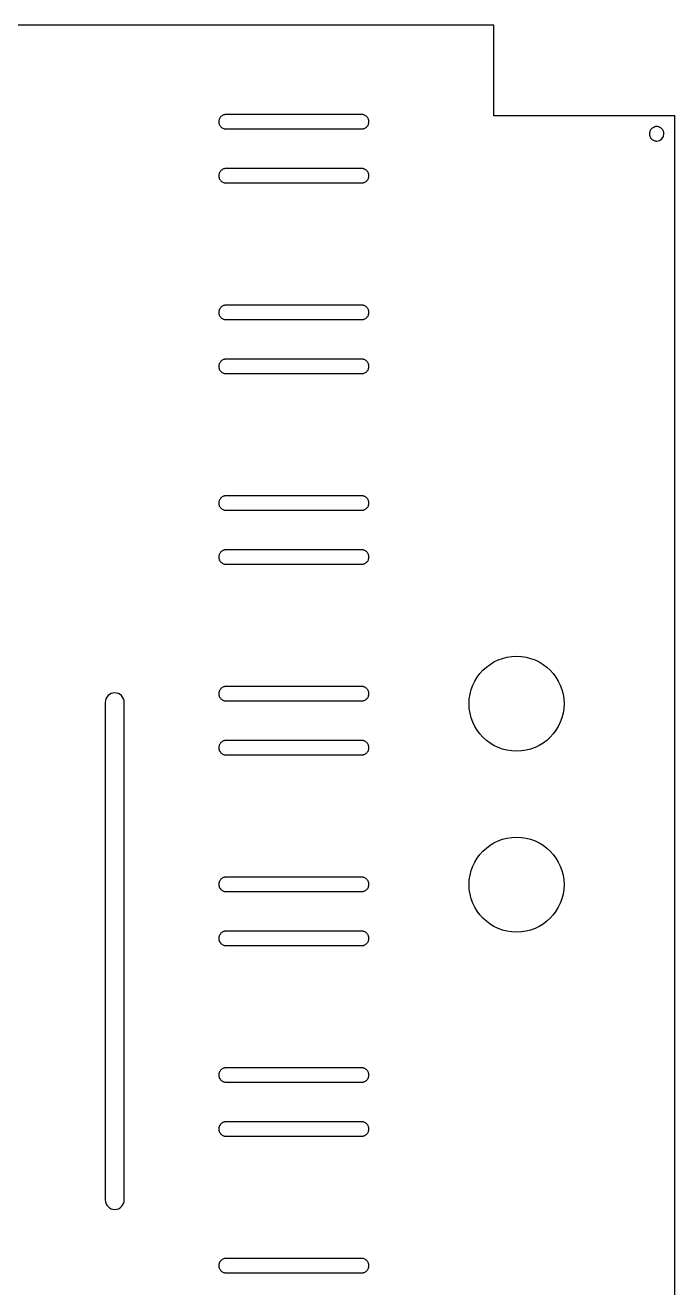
# Model space of a CAD drawing. Header units: millimetres. Extents: x 0 to 691, y 0 to 550.
# Drawn here: x 547.3 to 691, y 270.9 to 550 of the extents above; entities that cross this region are included whole.
import ezdxf

# ---------------------------------------------------------------- set-up
doc = ezdxf.new("R2010")
doc.units = ezdxf.units.MM

msp = doc.modelspace()

# ---------------------------------------------------------------- linework, layer by layer
at = {"color": 7, "linetype": 'Continuous', "lineweight": 25}
for p, q in [((651, 550), (20, 550)), ((651, 530), (651, 550)), ((621.74, 530.27), (591.74, 530.27)), ((691, 530), (651, 530)), ((691, 0), (691, 530)), ((591.74, 527.07), (621.74, 527.07)), ((621.74, 518.33), (591.74, 518.33)), ((591.74, 515.13), (621.74, 515.13)), ((621.74, 488.12), (591.74, 488.12)), ((591.74, 484.92), (621.74, 484.92)), ((621.74, 476.18), (591.74, 476.18)), ((591.74, 472.98), (621.74, 472.98)), ((621.74, 445.97), (591.74, 445.97)), ((591.74, 442.77), (621.74, 442.77)), ((621.74, 434.03), (591.74, 434.03)), ((591.74, 430.83), (621.74, 430.83)), ((621.74, 403.82), (591.74, 403.82)), ((565.01, 400.3), (565.01, 290.3)), ((569.21, 290.3), (569.21, 400.3)), ((591.74, 400.62), (621.74, 400.62)), ((621.74, 391.88), (591.74, 391.88)), ((591.74, 388.68), (621.74, 388.68)), ((621.74, 361.67), (591.74, 361.67)), ((591.74, 358.47), (621.74, 358.47)), ((621.74, 349.73), (591.74, 349.73)), ((591.74, 346.53), (621.74, 346.53)), ((621.74, 319.52), (591.74, 319.52)), ((591.74, 316.32), (621.74, 316.32)), ((621.74, 307.58), (591.74, 307.58)), ((591.74, 304.38), (621.74, 304.38)), ((621.74, 277.37), (591.74, 277.37)), ((591.74, 274.17), (621.74, 274.17))]:
    msp.add_line(p, q, dxfattribs=at)
for centre in [(656, 400), (656, 360)]:
    msp.add_circle(centre, 10.5, dxfattribs=at)
for centre, radius, start, end in [((687, 526), 1.6, 270, 0), ((567.11, 400.3), 2.1, 360, 180), ((567.11, 290.3), 2.1, 180, 360)]:
    msp.add_arc(centre, radius, start, end, dxfattribs=at)
for points, knots in [([(591.74, 530.27), (591.7, 530.27), (591.61, 530.27), (591.5, 530.25), (591.38, 530.23), (591.26, 530.2), (591.08, 530.14), (590.85, 530.02), (590.6, 529.81), (590.39, 529.55), (590.26, 529.3), (590.18, 529.07), (590.14, 528.87), (590.14, 528.74), (590.14, 528.67)], [0, 0, 0, 0, 0.04829, 0.096178, 0.143939, 0.19185, 0.240186, 0.370048, 0.500049, 0.629915, 0.759912, 0.840127, 0.919728, 1, 1, 1, 1]), ([(590.14, 528.67), (590.14, 528.63), (590.14, 528.55), (590.15, 528.43), (590.17, 528.31), (590.21, 528.19), (590.27, 528.02), (590.39, 527.78), (590.6, 527.53), (590.85, 527.32), (591.11, 527.19), (591.34, 527.12), (591.53, 527.08), (591.67, 527.07), (591.74, 527.07)], [0, 0, 0, 0, 0.048293, 0.096182, 0.143943, 0.191853, 0.240187, 0.370052, 0.500049, 0.629911, 0.759912, 0.840123, 0.919725, 1, 1, 1, 1]), ([(623.34, 528.67), (623.33, 528.71), (623.33, 528.79), (623.32, 528.91), (623.3, 529.03), (623.27, 529.14), (623.2, 529.32), (623.08, 529.55), (622.87, 529.81), (622.62, 530.02), (622.37, 530.15), (622.13, 530.22), (621.94, 530.26), (621.8, 530.27), (621.74, 530.27)], [0, 0, 0, 0, 0.048293, 0.096182, 0.143943, 0.191853, 0.240187, 0.370052, 0.500049, 0.629911, 0.759912, 0.840123, 0.919725, 1, 1, 1, 1]), ([(621.74, 527.07), (621.78, 527.07), (621.86, 527.07), (621.98, 527.09), (622.09, 527.11), (622.21, 527.14), (622.39, 527.2), (622.62, 527.32), (622.87, 527.53), (623.08, 527.78), (623.21, 528.04), (623.29, 528.27), (623.33, 528.47), (623.33, 528.6), (623.34, 528.67)], [0, 0, 0, 0, 0.04829, 0.096178, 0.143939, 0.19185, 0.240186, 0.370048, 0.500049, 0.629915, 0.759912, 0.840127, 0.919728, 1, 1, 1, 1]), ([(687, 527.6), (686.96, 527.6), (686.88, 527.6), (686.76, 527.58), (686.64, 527.56), (686.52, 527.53), (686.35, 527.47), (686.11, 527.35), (685.86, 527.14), (685.65, 526.88), (685.52, 526.63), (685.45, 526.4), (685.41, 526.2), (685.4, 526.07), (685.4, 526)], [0, 0, 0, 0, 0.0482902, 0.0961782, 0.1439392, 0.1918504, 0.2401865, 0.3700481, 0.5000492, 0.6299148, 0.7599118, 0.8401267, 0.9197283, 1, 1, 1, 1]), ([(688.6, 526), (688.6, 526.04), (688.6, 526.12), (688.58, 526.24), (688.56, 526.36), (688.53, 526.48), (688.47, 526.65), (688.35, 526.88), (688.14, 527.14), (687.89, 527.35), (687.63, 527.48), (687.4, 527.55), (687.2, 527.59), (687.07, 527.6), (687, 527.6)], [0, 0, 0, 0, 0.048293, 0.096182, 0.143943, 0.191853, 0.240187, 0.370052, 0.500049, 0.629911, 0.759912, 0.840123, 0.919725, 1, 1, 1, 1]), ([(685.4, 526), (685.4, 525.96), (685.4, 525.88), (685.42, 525.76), (685.44, 525.64), (685.47, 525.52), (685.53, 525.35), (685.65, 525.12), (685.86, 524.86), (686.11, 524.65), (686.37, 524.52), (686.6, 524.45), (686.8, 524.41), (686.93, 524.4), (687, 524.4)], [0, 0, 0, 0, 0.0482928, 0.0961822, 0.1439431, 0.191853, 0.2401866, 0.3700522, 0.5000492, 0.6299107, 0.7599117, 0.8401231, 0.9197247, 1, 1, 1, 1]), ([(591.74, 518.33), (591.7, 518.33), (591.61, 518.33), (591.5, 518.31), (591.38, 518.29), (591.26, 518.26), (591.08, 518.2), (590.85, 518.08), (590.6, 517.87), (590.39, 517.62), (590.26, 517.36), (590.18, 517.13), (590.14, 516.93), (590.14, 516.8), (590.14, 516.73)], [0, 0, 0, 0, 0.04829, 0.096178, 0.143939, 0.19185, 0.240186, 0.370048, 0.500049, 0.629915, 0.759912, 0.840127, 0.919728, 1, 1, 1, 1]), ([(590.14, 516.73), (590.14, 516.69), (590.14, 516.61), (590.15, 516.49), (590.17, 516.37), (590.21, 516.26), (590.27, 516.08), (590.39, 515.85), (590.6, 515.59), (590.85, 515.38), (591.11, 515.25), (591.34, 515.18), (591.53, 515.14), (591.67, 515.13), (591.74, 515.13)], [0, 0, 0, 0, 0.048293, 0.096182, 0.143943, 0.191853, 0.240187, 0.370052, 0.500049, 0.629911, 0.759912, 0.840123, 0.919725, 1, 1, 1, 1]), ([(623.34, 516.73), (623.33, 516.77), (623.33, 516.85), (623.32, 516.97), (623.3, 517.09), (623.27, 517.21), (623.2, 517.38), (623.08, 517.62), (622.87, 517.87), (622.62, 518.08), (622.37, 518.21), (622.13, 518.28), (621.94, 518.32), (621.8, 518.33), (621.74, 518.33)], [0, 0, 0, 0, 0.048293, 0.096182, 0.143943, 0.191853, 0.240187, 0.370052, 0.500049, 0.629911, 0.759912, 0.840123, 0.919725, 1, 1, 1, 1]), ([(621.74, 515.13), (621.78, 515.13), (621.86, 515.13), (621.98, 515.15), (622.09, 515.17), (622.21, 515.2), (622.39, 515.26), (622.62, 515.38), (622.87, 515.59), (623.08, 515.85), (623.21, 516.1), (623.29, 516.33), (623.33, 516.53), (623.33, 516.66), (623.34, 516.73)], [0, 0, 0, 0, 0.04829, 0.096178, 0.143939, 0.19185, 0.240186, 0.370048, 0.500049, 0.629915, 0.759912, 0.840127, 0.919728, 1, 1, 1, 1]), ([(591.74, 488.12), (591.7, 488.12), (591.61, 488.12), (591.5, 488.1), (591.38, 488.08), (591.26, 488.05), (591.08, 487.99), (590.85, 487.87), (590.6, 487.66), (590.39, 487.4), (590.26, 487.15), (590.18, 486.92), (590.14, 486.72), (590.14, 486.59), (590.14, 486.52)], [0, 0, 0, 0, 0.04829, 0.096178, 0.143939, 0.19185, 0.240186, 0.370048, 0.500049, 0.629915, 0.759912, 0.840127, 0.919728, 1, 1, 1, 1]), ([(590.14, 486.52), (590.14, 486.48), (590.14, 486.4), (590.15, 486.28), (590.17, 486.16), (590.21, 486.04), (590.27, 485.87), (590.39, 485.63), (590.6, 485.38), (590.85, 485.17), (591.11, 485.04), (591.34, 484.97), (591.53, 484.93), (591.67, 484.92), (591.74, 484.92)], [0, 0, 0, 0, 0.048293, 0.096182, 0.143943, 0.191853, 0.240187, 0.370052, 0.500049, 0.629911, 0.759912, 0.840123, 0.919725, 1, 1, 1, 1]), ([(623.34, 486.52), (623.33, 486.56), (623.33, 486.64), (623.32, 486.76), (623.3, 486.88), (623.27, 486.99), (623.2, 487.17), (623.08, 487.4), (622.87, 487.66), (622.62, 487.87), (622.37, 488), (622.13, 488.07), (621.94, 488.11), (621.8, 488.12), (621.74, 488.12)], [0, 0, 0, 0, 0.0482928, 0.0961822, 0.1439431, 0.191853, 0.2401866, 0.3700522, 0.5000492, 0.6299107, 0.7599117, 0.8401231, 0.9197247, 1, 1, 1, 1]), ([(621.74, 484.92), (621.78, 484.92), (621.86, 484.92), (621.98, 484.94), (622.09, 484.96), (622.21, 484.99), (622.39, 485.05), (622.62, 485.17), (622.87, 485.38), (623.08, 485.63), (623.21, 485.89), (623.29, 486.12), (623.33, 486.32), (623.33, 486.45), (623.34, 486.52)], [0, 0, 0, 0, 0.04829, 0.096178, 0.143939, 0.19185, 0.240186, 0.370048, 0.500049, 0.629915, 0.759912, 0.840127, 0.919728, 1, 1, 1, 1]), ([(591.74, 476.18), (591.7, 476.18), (591.61, 476.18), (591.5, 476.16), (591.38, 476.14), (591.26, 476.11), (591.08, 476.05), (590.85, 475.93), (590.6, 475.72), (590.39, 475.47), (590.26, 475.21), (590.18, 474.98), (590.14, 474.78), (590.14, 474.65), (590.14, 474.58)], [0, 0, 0, 0, 0.04829, 0.096178, 0.143939, 0.19185, 0.240186, 0.370048, 0.500049, 0.629915, 0.759912, 0.840127, 0.919728, 1, 1, 1, 1]), ([(590.14, 474.58), (590.14, 474.54), (590.14, 474.46), (590.15, 474.34), (590.17, 474.22), (590.21, 474.11), (590.27, 473.93), (590.39, 473.7), (590.6, 473.44), (590.85, 473.23), (591.11, 473.1), (591.34, 473.03), (591.53, 472.99), (591.67, 472.98), (591.74, 472.98)], [0, 0, 0, 0, 0.048293, 0.096182, 0.143943, 0.191853, 0.240187, 0.370052, 0.500049, 0.629911, 0.759912, 0.840123, 0.919725, 1, 1, 1, 1]), ([(623.34, 474.58), (623.33, 474.62), (623.33, 474.7), (623.32, 474.82), (623.3, 474.94), (623.27, 475.06), (623.2, 475.23), (623.08, 475.47), (622.87, 475.72), (622.62, 475.93), (622.37, 476.06), (622.13, 476.13), (621.94, 476.17), (621.8, 476.18), (621.74, 476.18)], [0, 0, 0, 0, 0.048293, 0.096182, 0.143943, 0.191853, 0.240187, 0.370052, 0.500049, 0.629911, 0.759912, 0.840123, 0.919725, 1, 1, 1, 1]), ([(621.74, 472.98), (621.78, 472.98), (621.86, 472.98), (621.98, 473), (622.09, 473.02), (622.21, 473.05), (622.39, 473.11), (622.62, 473.23), (622.87, 473.44), (623.08, 473.7), (623.21, 473.95), (623.29, 474.18), (623.33, 474.38), (623.33, 474.51), (623.34, 474.58)], [0, 0, 0, 0, 0.04829, 0.096178, 0.143939, 0.19185, 0.240186, 0.370048, 0.500049, 0.629915, 0.759912, 0.840127, 0.919728, 1, 1, 1, 1]), ([(591.74, 445.97), (591.7, 445.97), (591.61, 445.97), (591.5, 445.95), (591.38, 445.93), (591.26, 445.9), (591.08, 445.84), (590.85, 445.72), (590.6, 445.51), (590.39, 445.25), (590.26, 445), (590.18, 444.77), (590.14, 444.57), (590.14, 444.44), (590.14, 444.37)], [0, 0, 0, 0, 0.04829, 0.096178, 0.143939, 0.19185, 0.240186, 0.370048, 0.500049, 0.629915, 0.759912, 0.840127, 0.919728, 1, 1, 1, 1]), ([(590.14, 444.37), (590.14, 444.33), (590.14, 444.25), (590.15, 444.13), (590.17, 444.01), (590.21, 443.89), (590.27, 443.72), (590.39, 443.48), (590.6, 443.23), (590.85, 443.02), (591.11, 442.89), (591.34, 442.82), (591.53, 442.78), (591.67, 442.77), (591.74, 442.77)], [0, 0, 0, 0, 0.0482928, 0.0961822, 0.1439431, 0.191853, 0.2401866, 0.3700522, 0.5000492, 0.6299107, 0.7599117, 0.8401231, 0.9197247, 1, 1, 1, 1]), ([(623.34, 444.37), (623.33, 444.41), (623.33, 444.49), (623.32, 444.61), (623.3, 444.73), (623.27, 444.84), (623.2, 445.02), (623.08, 445.25), (622.87, 445.51), (622.62, 445.72), (622.37, 445.85), (622.13, 445.92), (621.94, 445.96), (621.8, 445.97), (621.74, 445.97)], [0, 0, 0, 0, 0.048293, 0.096182, 0.143943, 0.191853, 0.240187, 0.370052, 0.500049, 0.629911, 0.759912, 0.840123, 0.919725, 1, 1, 1, 1]), ([(621.74, 442.77), (621.78, 442.77), (621.86, 442.77), (621.98, 442.79), (622.09, 442.81), (622.21, 442.84), (622.39, 442.9), (622.62, 443.02), (622.87, 443.23), (623.08, 443.48), (623.21, 443.74), (623.29, 443.97), (623.33, 444.17), (623.33, 444.3), (623.34, 444.37)], [0, 0, 0, 0, 0.04829, 0.096178, 0.143939, 0.19185, 0.240186, 0.370048, 0.500049, 0.629915, 0.759912, 0.840127, 0.919728, 1, 1, 1, 1]), ([(591.74, 434.03), (591.7, 434.03), (591.61, 434.03), (591.5, 434.01), (591.38, 433.99), (591.26, 433.96), (591.08, 433.9), (590.85, 433.78), (590.6, 433.57), (590.39, 433.32), (590.26, 433.06), (590.18, 432.83), (590.14, 432.63), (590.14, 432.5), (590.14, 432.43)], [0, 0, 0, 0, 0.04829, 0.096178, 0.143939, 0.19185, 0.240186, 0.370048, 0.500049, 0.629915, 0.759912, 0.840127, 0.919728, 1, 1, 1, 1]), ([(623.34, 432.43), (623.33, 432.47), (623.33, 432.55), (623.32, 432.67), (623.3, 432.79), (623.27, 432.91), (623.2, 433.08), (623.08, 433.32), (622.87, 433.57), (622.62, 433.78), (622.37, 433.91), (622.13, 433.98), (621.94, 434.02), (621.8, 434.03), (621.74, 434.03)], [0, 0, 0, 0, 0.048293, 0.096182, 0.143943, 0.191853, 0.240187, 0.370052, 0.500049, 0.629911, 0.759912, 0.840123, 0.919725, 1, 1, 1, 1]), ([(590.14, 432.43), (590.14, 432.39), (590.14, 432.31), (590.15, 432.19), (590.17, 432.07), (590.21, 431.96), (590.27, 431.78), (590.39, 431.55), (590.6, 431.29), (590.85, 431.08), (591.11, 430.95), (591.34, 430.88), (591.53, 430.84), (591.67, 430.83), (591.74, 430.83)], [0, 0, 0, 0, 0.048293, 0.096182, 0.143943, 0.191853, 0.240187, 0.370052, 0.500049, 0.629911, 0.759912, 0.840123, 0.919725, 1, 1, 1, 1]), ([(621.74, 430.83), (621.78, 430.83), (621.86, 430.83), (621.98, 430.85), (622.09, 430.87), (622.21, 430.9), (622.39, 430.96), (622.62, 431.08), (622.87, 431.29), (623.08, 431.55), (623.21, 431.8), (623.29, 432.03), (623.33, 432.23), (623.33, 432.36), (623.34, 432.43)], [0, 0, 0, 0, 0.04829, 0.096178, 0.143939, 0.19185, 0.240186, 0.370048, 0.500049, 0.629915, 0.759912, 0.840127, 0.919728, 1, 1, 1, 1]), ([(591.74, 403.82), (591.7, 403.82), (591.61, 403.82), (591.5, 403.8), (591.38, 403.78), (591.26, 403.75), (591.08, 403.69), (590.85, 403.57), (590.6, 403.36), (590.39, 403.1), (590.26, 402.85), (590.18, 402.62), (590.14, 402.42), (590.14, 402.29), (590.14, 402.22)], [0, 0, 0, 0, 0.04829, 0.096178, 0.143939, 0.19185, 0.240186, 0.370048, 0.500049, 0.629915, 0.759912, 0.840127, 0.919728, 1, 1, 1, 1]), ([(590.14, 402.22), (590.14, 402.18), (590.14, 402.1), (590.15, 401.98), (590.17, 401.86), (590.21, 401.74), (590.27, 401.57), (590.39, 401.33), (590.6, 401.08), (590.85, 400.87), (591.11, 400.74), (591.34, 400.67), (591.53, 400.63), (591.67, 400.62), (591.74, 400.62)], [0, 0, 0, 0, 0.048293, 0.096182, 0.143943, 0.191853, 0.240187, 0.370052, 0.500049, 0.629911, 0.759912, 0.840123, 0.919725, 1, 1, 1, 1]), ([(623.34, 402.22), (623.33, 402.26), (623.33, 402.34), (623.32, 402.46), (623.3, 402.58), (623.27, 402.69), (623.2, 402.87), (623.08, 403.1), (622.87, 403.36), (622.62, 403.57), (622.37, 403.7), (622.13, 403.77), (621.94, 403.81), (621.8, 403.82), (621.74, 403.82)], [0, 0, 0, 0, 0.048293, 0.096182, 0.143943, 0.191853, 0.240187, 0.370052, 0.500049, 0.629911, 0.759912, 0.840123, 0.919725, 1, 1, 1, 1]), ([(621.74, 400.62), (621.78, 400.62), (621.86, 400.62), (621.98, 400.64), (622.09, 400.66), (622.21, 400.69), (622.39, 400.75), (622.62, 400.87), (622.87, 401.08), (623.08, 401.33), (623.21, 401.59), (623.29, 401.82), (623.33, 402.02), (623.33, 402.15), (623.34, 402.22)], [0, 0, 0, 0, 0.04829, 0.096178, 0.143939, 0.19185, 0.240186, 0.370048, 0.500049, 0.629915, 0.759912, 0.840127, 0.919728, 1, 1, 1, 1]), ([(591.74, 391.88), (591.7, 391.88), (591.61, 391.88), (591.5, 391.86), (591.38, 391.84), (591.26, 391.81), (591.08, 391.75), (590.85, 391.63), (590.6, 391.42), (590.39, 391.17), (590.26, 390.91), (590.18, 390.68), (590.14, 390.48), (590.14, 390.35), (590.14, 390.28)], [0, 0, 0, 0, 0.04829, 0.096178, 0.143939, 0.19185, 0.240186, 0.370048, 0.500049, 0.629915, 0.759912, 0.840127, 0.919728, 1, 1, 1, 1]), ([(623.34, 390.28), (623.33, 390.32), (623.33, 390.4), (623.32, 390.52), (623.3, 390.64), (623.27, 390.76), (623.2, 390.93), (623.08, 391.17), (622.87, 391.42), (622.62, 391.63), (622.37, 391.76), (622.13, 391.83), (621.94, 391.87), (621.8, 391.88), (621.74, 391.88)], [0, 0, 0, 0, 0.0482928, 0.0961822, 0.1439431, 0.191853, 0.2401866, 0.3700522, 0.5000492, 0.6299107, 0.7599117, 0.8401231, 0.9197247, 1, 1, 1, 1]), ([(590.14, 390.28), (590.14, 390.24), (590.14, 390.16), (590.15, 390.04), (590.17, 389.92), (590.21, 389.81), (590.27, 389.63), (590.39, 389.4), (590.6, 389.14), (590.85, 388.93), (591.11, 388.8), (591.34, 388.73), (591.53, 388.69), (591.67, 388.68), (591.74, 388.68)], [0, 0, 0, 0, 0.0482928, 0.0961822, 0.1439431, 0.191853, 0.2401866, 0.3700522, 0.5000492, 0.6299107, 0.7599117, 0.8401231, 0.9197247, 1, 1, 1, 1]), ([(621.74, 388.68), (621.78, 388.68), (621.86, 388.68), (621.98, 388.7), (622.09, 388.72), (622.21, 388.75), (622.39, 388.81), (622.62, 388.93), (622.87, 389.14), (623.08, 389.4), (623.21, 389.65), (623.29, 389.88), (623.33, 390.08), (623.33, 390.21), (623.34, 390.28)], [0, 0, 0, 0, 0.0482902, 0.0961782, 0.1439392, 0.1918504, 0.2401865, 0.3700481, 0.5000492, 0.6299148, 0.7599118, 0.8401267, 0.9197283, 1, 1, 1, 1]), ([(591.74, 361.67), (591.7, 361.67), (591.61, 361.67), (591.5, 361.65), (591.38, 361.63), (591.26, 361.6), (591.08, 361.54), (590.85, 361.42), (590.6, 361.21), (590.39, 360.95), (590.26, 360.7), (590.18, 360.47), (590.14, 360.27), (590.14, 360.14), (590.14, 360.07)], [0, 0, 0, 0, 0.0482902, 0.0961782, 0.1439392, 0.1918504, 0.2401865, 0.3700481, 0.5000492, 0.6299148, 0.7599118, 0.8401267, 0.9197283, 1, 1, 1, 1]), ([(590.14, 360.07), (590.14, 360.03), (590.14, 359.95), (590.15, 359.83), (590.17, 359.71), (590.21, 359.59), (590.27, 359.42), (590.39, 359.18), (590.6, 358.93), (590.85, 358.72), (591.11, 358.59), (591.34, 358.52), (591.53, 358.48), (591.67, 358.47), (591.74, 358.47)], [0, 0, 0, 0, 0.048293, 0.096182, 0.143943, 0.191853, 0.240187, 0.370052, 0.500049, 0.629911, 0.759912, 0.840123, 0.919725, 1, 1, 1, 1]), ([(623.34, 360.07), (623.33, 360.11), (623.33, 360.19), (623.32, 360.31), (623.3, 360.43), (623.27, 360.54), (623.2, 360.72), (623.08, 360.95), (622.87, 361.21), (622.62, 361.42), (622.37, 361.55), (622.13, 361.62), (621.94, 361.66), (621.8, 361.67), (621.74, 361.67)], [0, 0, 0, 0, 0.048293, 0.096182, 0.143943, 0.191853, 0.240187, 0.370052, 0.500049, 0.629911, 0.759912, 0.840123, 0.919725, 1, 1, 1, 1]), ([(621.74, 358.47), (621.78, 358.47), (621.86, 358.47), (621.98, 358.49), (622.09, 358.51), (622.21, 358.54), (622.39, 358.6), (622.62, 358.72), (622.87, 358.93), (623.08, 359.18), (623.21, 359.44), (623.29, 359.67), (623.33, 359.87), (623.33, 360), (623.34, 360.07)], [0, 0, 0, 0, 0.04829, 0.096178, 0.143939, 0.19185, 0.240186, 0.370048, 0.500049, 0.629915, 0.759912, 0.840127, 0.919728, 1, 1, 1, 1]), ([(591.74, 349.73), (591.7, 349.73), (591.61, 349.73), (591.5, 349.71), (591.38, 349.69), (591.26, 349.66), (591.08, 349.6), (590.85, 349.48), (590.6, 349.27), (590.39, 349.02), (590.26, 348.76), (590.18, 348.53), (590.14, 348.33), (590.14, 348.2), (590.14, 348.13)], [0, 0, 0, 0, 0.04829, 0.096178, 0.143939, 0.19185, 0.240186, 0.370048, 0.500049, 0.629915, 0.759912, 0.840127, 0.919728, 1, 1, 1, 1]), ([(623.34, 348.13), (623.33, 348.17), (623.33, 348.25), (623.32, 348.37), (623.3, 348.49), (623.27, 348.61), (623.2, 348.78), (623.08, 349.02), (622.87, 349.27), (622.62, 349.48), (622.37, 349.61), (622.13, 349.68), (621.94, 349.72), (621.8, 349.73), (621.74, 349.73)], [0, 0, 0, 0, 0.048293, 0.096182, 0.143943, 0.191853, 0.240187, 0.370052, 0.500049, 0.629911, 0.759912, 0.840123, 0.919725, 1, 1, 1, 1]), ([(590.14, 348.13), (590.14, 348.09), (590.14, 348.01), (590.15, 347.89), (590.17, 347.77), (590.21, 347.66), (590.27, 347.48), (590.39, 347.25), (590.6, 346.99), (590.85, 346.78), (591.11, 346.65), (591.34, 346.58), (591.53, 346.54), (591.67, 346.53), (591.74, 346.53)], [0, 0, 0, 0, 0.048293, 0.096182, 0.143943, 0.191853, 0.240187, 0.370052, 0.500049, 0.629911, 0.759912, 0.840123, 0.919725, 1, 1, 1, 1]), ([(621.74, 346.53), (621.78, 346.53), (621.86, 346.53), (621.98, 346.55), (622.09, 346.57), (622.21, 346.6), (622.39, 346.66), (622.62, 346.78), (622.87, 346.99), (623.08, 347.25), (623.21, 347.5), (623.29, 347.73), (623.33, 347.93), (623.33, 348.06), (623.34, 348.13)], [0, 0, 0, 0, 0.04829, 0.096178, 0.143939, 0.19185, 0.240186, 0.370048, 0.500049, 0.629915, 0.759912, 0.840127, 0.919728, 1, 1, 1, 1]), ([(591.74, 319.52), (591.7, 319.52), (591.61, 319.52), (591.5, 319.5), (591.38, 319.48), (591.26, 319.45), (591.08, 319.39), (590.85, 319.27), (590.6, 319.06), (590.39, 318.8), (590.26, 318.55), (590.18, 318.32), (590.14, 318.12), (590.14, 317.99), (590.14, 317.92)], [0, 0, 0, 0, 0.04829, 0.096178, 0.143939, 0.19185, 0.240186, 0.370048, 0.500049, 0.629915, 0.759912, 0.840127, 0.919728, 1, 1, 1, 1]), ([(623.34, 317.92), (623.33, 317.96), (623.33, 318.04), (623.32, 318.16), (623.3, 318.28), (623.27, 318.39), (623.2, 318.57), (623.08, 318.8), (622.87, 319.06), (622.62, 319.27), (622.37, 319.4), (622.13, 319.47), (621.94, 319.51), (621.8, 319.52), (621.74, 319.52)], [0, 0, 0, 0, 0.048293, 0.096182, 0.143943, 0.191853, 0.240187, 0.370052, 0.500049, 0.629911, 0.759912, 0.840123, 0.919725, 1, 1, 1, 1]), ([(590.14, 317.92), (590.14, 317.88), (590.14, 317.8), (590.15, 317.68), (590.17, 317.56), (590.21, 317.44), (590.27, 317.27), (590.39, 317.03), (590.6, 316.78), (590.85, 316.57), (591.11, 316.44), (591.34, 316.37), (591.53, 316.33), (591.67, 316.32), (591.74, 316.32)], [0, 0, 0, 0, 0.048293, 0.096182, 0.143943, 0.191853, 0.240187, 0.370052, 0.500049, 0.629911, 0.759912, 0.840123, 0.919725, 1, 1, 1, 1]), ([(621.74, 316.32), (621.78, 316.32), (621.86, 316.32), (621.98, 316.34), (622.09, 316.36), (622.21, 316.39), (622.39, 316.45), (622.62, 316.57), (622.87, 316.78), (623.08, 317.03), (623.21, 317.29), (623.29, 317.52), (623.33, 317.72), (623.33, 317.85), (623.34, 317.92)], [0, 0, 0, 0, 0.04829, 0.096178, 0.143939, 0.19185, 0.240186, 0.370048, 0.500049, 0.629915, 0.759912, 0.840127, 0.919728, 1, 1, 1, 1]), ([(591.74, 307.58), (591.7, 307.58), (591.61, 307.58), (591.5, 307.56), (591.38, 307.54), (591.26, 307.51), (591.08, 307.45), (590.85, 307.33), (590.6, 307.12), (590.39, 306.87), (590.26, 306.61), (590.18, 306.38), (590.14, 306.18), (590.14, 306.05), (590.14, 305.98)], [0, 0, 0, 0, 0.0482902, 0.0961782, 0.1439392, 0.1918504, 0.2401865, 0.3700481, 0.5000492, 0.6299148, 0.7599118, 0.8401267, 0.9197283, 1, 1, 1, 1]), ([(623.34, 305.98), (623.33, 306.02), (623.33, 306.1), (623.32, 306.22), (623.3, 306.34), (623.27, 306.46), (623.2, 306.63), (623.08, 306.87), (622.87, 307.12), (622.62, 307.33), (622.37, 307.46), (622.13, 307.53), (621.94, 307.57), (621.8, 307.58), (621.74, 307.58)], [0, 0, 0, 0, 0.048293, 0.096182, 0.143943, 0.191853, 0.240187, 0.370052, 0.500049, 0.629911, 0.759912, 0.840123, 0.919725, 1, 1, 1, 1]), ([(590.14, 305.98), (590.14, 305.94), (590.14, 305.86), (590.15, 305.74), (590.17, 305.62), (590.21, 305.51), (590.27, 305.33), (590.39, 305.1), (590.6, 304.84), (590.85, 304.63), (591.11, 304.5), (591.34, 304.43), (591.53, 304.39), (591.67, 304.38), (591.74, 304.38)], [0, 0, 0, 0, 0.048293, 0.096182, 0.143943, 0.191853, 0.240187, 0.370052, 0.500049, 0.629911, 0.759912, 0.840123, 0.919725, 1, 1, 1, 1]), ([(621.74, 304.38), (621.78, 304.38), (621.86, 304.38), (621.98, 304.4), (622.09, 304.42), (622.21, 304.45), (622.39, 304.51), (622.62, 304.63), (622.87, 304.84), (623.08, 305.1), (623.21, 305.35), (623.29, 305.58), (623.33, 305.78), (623.33, 305.91), (623.34, 305.98)], [0, 0, 0, 0, 0.04829, 0.096178, 0.143939, 0.19185, 0.240186, 0.370048, 0.500049, 0.629915, 0.759912, 0.840127, 0.919728, 1, 1, 1, 1]), ([(591.74, 277.37), (591.7, 277.37), (591.61, 277.37), (591.5, 277.35), (591.38, 277.33), (591.26, 277.3), (591.08, 277.24), (590.85, 277.12), (590.6, 276.91), (590.39, 276.65), (590.26, 276.4), (590.18, 276.17), (590.14, 275.97), (590.14, 275.84), (590.14, 275.77)], [0, 0, 0, 0, 0.04829, 0.096178, 0.143939, 0.19185, 0.240186, 0.370048, 0.500049, 0.629915, 0.759912, 0.840127, 0.919728, 1, 1, 1, 1]), ([(623.34, 275.77), (623.33, 275.81), (623.33, 275.89), (623.32, 276.01), (623.3, 276.13), (623.27, 276.24), (623.2, 276.42), (623.08, 276.65), (622.87, 276.91), (622.62, 277.12), (622.37, 277.25), (622.13, 277.32), (621.94, 277.36), (621.8, 277.37), (621.74, 277.37)], [0, 0, 0, 0, 0.048293, 0.096182, 0.143943, 0.191853, 0.240187, 0.370052, 0.500049, 0.629911, 0.759912, 0.840123, 0.919725, 1, 1, 1, 1]), ([(590.14, 275.77), (590.14, 275.73), (590.14, 275.65), (590.15, 275.53), (590.17, 275.41), (590.21, 275.29), (590.27, 275.12), (590.39, 274.88), (590.6, 274.63), (590.85, 274.42), (591.11, 274.29), (591.34, 274.22), (591.53, 274.18), (591.67, 274.17), (591.74, 274.17)], [0, 0, 0, 0, 0.048293, 0.096182, 0.143943, 0.191853, 0.240187, 0.370052, 0.500049, 0.629911, 0.759912, 0.840123, 0.919725, 1, 1, 1, 1]), ([(621.74, 274.17), (621.78, 274.17), (621.86, 274.17), (621.98, 274.19), (622.09, 274.21), (622.21, 274.24), (622.39, 274.3), (622.62, 274.42), (622.87, 274.63), (623.08, 274.88), (623.21, 275.14), (623.29, 275.37), (623.33, 275.57), (623.33, 275.7), (623.34, 275.77)], [0, 0, 0, 0, 0.04829, 0.096178, 0.143939, 0.19185, 0.240186, 0.370048, 0.500049, 0.629915, 0.759912, 0.840127, 0.919728, 1, 1, 1, 1])]:
    msp.add_open_spline(points, degree=3, knots=knots, dxfattribs=at)

doc.saveas('drawing.dxf')
